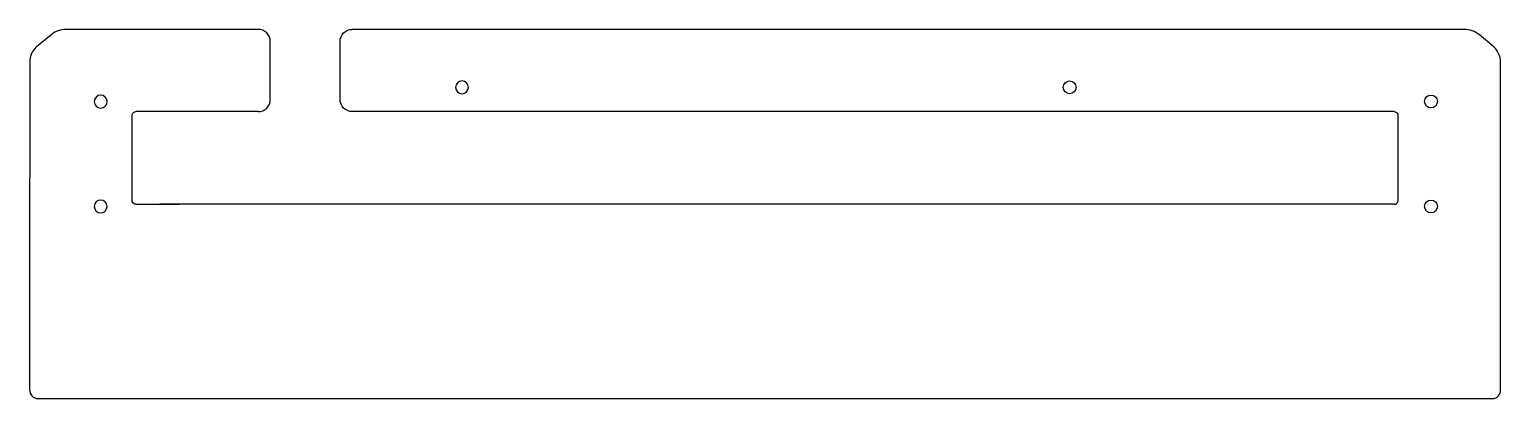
# Model space of a CAD drawing. Extents: x -78 to 280, y 99 to 189.
import ezdxf

# ---------------------------------------------------------------- set-up
doc = ezdxf.new("R2010")
doc.units = 0
doc.layers.add('Layer_1', color=7, linetype='CONTINUOUS')

msp = doc.modelspace()

# ---------------------------------------------------------------- linework, layer by layer
at = {"layer": 'Layer_1', "color": 6}
for p, q in [((-73.308409, 187.796892), (-76.778709, 184.929944)), ((-26.026162, 189.176991), (-69.535834, 189.176995)), ((-23.692482, 189.176509), (-26.026162, 189.176991)), ((-22.766863, 189.176509), (-23.692482, 189.176509)), ((1.007798, 189.174427), (0.082474, 189.174427)), ((3.143856, 189.175907), (1.007798, 189.174427)), ((270.861904, 189.175891), (3.143856, 189.175907)), ((278.068743, 184.939242), (274.592412, 187.811177)), ((-19.839984, 182.265105), (-19.839984, 186.250386)), ((-2.842669, 182.265105), (-2.842669, 186.249352)), ((-19.839984, 178.265113), (-19.839984, 182.265105)), ((-2.842669, 178.265113), (-2.842669, 182.265105)), ((-19.839984, 172.063949), (-19.839984, 178.265113)), ((-2.842669, 172.066015), (-2.842669, 178.265113)), ((28.414532, 175.049059), (28.414532, 175.049059)), ((173.244002, 175.049059), (173.244002, 175.049059)), ((-59.559475, 171.573483), (-59.559475, 171.573483)), ((-53.459514, 168.401085), (-53.442845, 168.460016)), ((-41.919012, 169.144616), (-52.548793, 169.144616)), ((-23.691598, 169.141812), (-41.919012, 169.144616)), ((-22.765981, 169.141812), (-23.691598, 169.141812)), ((1.008945, 169.13996), (0.083328, 169.13996)), ((243.235282, 169.140754), (1.008945, 169.13996)), ((253.865063, 169.140754), (243.235282, 169.140754)), ((261.218008, 171.60246), (261.218008, 171.60246)), ((-53.481474, 147.513113), (-53.481474, 168.186707)), ((254.79752, 147.539953), (254.79752, 168.261642)), ((-53.442792, 147.222912), (-53.442792, 147.222912)), ((254.746664, 147.231481), (254.746664, 147.231481)), ((-59.560665, 145.997205), (-59.560665, 145.997205)), ((-52.548793, 146.538314), (-41.919012, 146.538314)), ((253.852897, 146.540362), (-46.76395, 146.540362)), ((261.217133, 145.997205), (261.217133, 145.997205)), ((-76.4289, 99.158361), (277.8234, 99.165194))]:
    msp.add_line(p, q, dxfattribs=at)
for points in [[(-69.535834, 189.176995), (-70.899257, 189.176995), (-72.224855, 188.692058), (-73.308409, 187.796892)], [(-20.696995, 188.319399), (-21.245687, 188.868091), (-21.989985, 189.176383), (-22.765981, 189.176383)], [(-19.839984, 186.250386), (-19.839984, 187.026408), (-20.148302, 187.770707), (-20.696995, 188.319399)], [(-2.842669, 186.249352), (-2.842669, 187.025374), (-2.534351, 187.769672), (-1.985658, 188.318364)], [(-1.985658, 188.318364), (-1.436966, 188.867057), (-0.692668, 189.175349), (0.083328, 189.175349)], [(274.592412, 187.811177), (273.520941, 188.696362), (272.210123, 189.175892), (270.861904, 189.175891)], [(-76.778709, 184.929944), (-77.693614, 184.174104), (-78.433566, 182.551877), (-78.431937, 181.306598)], [(279.738169, 181.288363), (279.738085, 182.543103), (278.9906, 184.177658), (278.068743, 184.939242)], [(-78.431937, 181.306598), (-78.40032, 157.142524), (-78.49237, 125.463988), (-78.434463, 101.321493)], [(279.740275, 104.190565), (279.73978, 107.199455), (279.739306, 168.301794), (279.738169, 181.288363)], [(26.846904, 176.6167), (25.981082, 176.6167), (25.279249, 175.914891), (25.279249, 175.049059)], [(28.414532, 175.049059), (28.414532, 175.914891), (27.712699, 176.6167), (26.846904, 176.6167)], [(173.244002, 175.049059), (173.244002, 175.914891), (173.945835, 176.6167), (174.81163, 176.6167)], [(174.81163, 176.6167), (175.677451, 176.6167), (176.379284, 175.914891), (176.379284, 175.049059)], [(-61.127103, 173.141124), (-61.992924, 173.141124), (-62.694757, 172.439315), (-62.694757, 171.573483)], [(-59.559475, 171.573483), (-59.559475, 172.439315), (-60.261308, 173.141124), (-61.127103, 173.141124)], [(-20.696995, 169.994962), (-20.148302, 170.543655), (-19.839984, 171.287953), (-19.839984, 172.063949)], [(-1.985658, 169.997029), (-2.534351, 170.545721), (-2.842669, 171.290019), (-2.842669, 172.066015)], [(25.279249, 175.049059), (25.279249, 174.183227), (25.981082, 173.481418), (26.846904, 173.481418)], [(26.846904, 173.481418), (27.712699, 173.481418), (28.414532, 174.183227), (28.414532, 175.049059)], [(174.81163, 173.481418), (173.945835, 173.481418), (173.244002, 174.183227), (173.244002, 175.049059)], [(176.379284, 175.049059), (176.379284, 174.183227), (175.677451, 173.481418), (174.81163, 173.481418)], [(261.218008, 171.60246), (261.218008, 172.468292), (261.919841, 173.170101), (262.785636, 173.170101)], [(262.785636, 173.170101), (263.651458, 173.170101), (264.35329, 172.468292), (264.35329, 171.60246)], [(-62.694757, 171.573483), (-62.694757, 170.707651), (-61.992924, 170.005842), (-61.127103, 170.005842)], [(-61.127103, 170.005842), (-60.261308, 170.005842), (-59.559475, 170.707651), (-59.559475, 171.573483)], [(-53.481474, 168.186707), (-53.481474, 168.259547), (-53.474066, 168.331979), (-53.459514, 168.401085)], [(-53.442845, 168.460016), (-53.333757, 168.864016), (-52.967363, 169.144614), (-52.548845, 169.144614)], [(-22.765981, 169.137952), (-21.989985, 169.137952), (-21.245687, 169.44627), (-20.696995, 169.994962)], [(0.083328, 169.140018), (-0.692668, 169.140018), (-1.436966, 169.448337), (-1.985658, 169.997029)], [(253.852897, 169.140478), (254.271415, 169.140478), (254.637809, 168.85988), (254.746897, 168.45588)], [(254.79752, 168.261642), (254.79752, 168.334569), (254.780639, 168.407086), (254.747045, 168.476275)], [(262.785636, 170.034819), (261.919841, 170.034819), (261.218008, 170.736628), (261.218008, 171.60246)], [(264.35329, 171.60246), (264.35329, 170.736628), (263.651458, 170.034819), (262.785636, 170.034819)], [(-61.128293, 147.564846), (-61.994115, 147.564846), (-62.695947, 146.863037), (-62.695947, 145.997205)], [(-59.560665, 145.997205), (-59.560665, 146.863037), (-60.262498, 147.564846), (-61.128293, 147.564846)], [(-53.442792, 147.222912), (-53.476712, 147.324713), (-53.493989, 147.431411), (-53.493989, 147.538713)], [(-52.548793, 146.538314), (-52.96731, 146.538314), (-53.333704, 146.818912), (-53.442792, 147.222912)], [(253.853249, 146.541122), (254.271494, 146.541122), (254.637648, 146.824081), (254.746664, 147.231481)], [(254.746664, 147.231481), (254.780562, 147.334138), (254.797829, 147.441735), (254.797829, 147.549939)], [(261.217133, 145.997205), (261.217133, 146.863037), (261.918965, 147.564846), (262.78476, 147.564846)], [(262.78476, 147.564846), (263.650582, 147.564846), (264.352415, 146.863037), (264.352415, 145.997205)], [(-62.695947, 145.997205), (-62.695947, 145.131373), (-61.994115, 144.429564), (-61.128293, 144.429564)], [(-61.128293, 144.429564), (-60.262498, 144.429564), (-59.560665, 145.131373), (-59.560665, 145.997205)], [(262.78476, 144.429564), (261.918965, 144.429564), (261.217133, 145.131373), (261.217133, 145.997205)], [(264.352415, 145.997205), (264.352415, 145.131373), (263.650582, 144.429564), (262.78476, 144.429564)], [(279.74077, 101.239711), (279.740591, 102.207567), (279.740443, 103.191207), (279.740275, 104.190565)], [(-78.434463, 101.321493), (-78.431621, 100.126809), (-77.533417, 99.158338), (-76.4289, 99.158361)], [(277.8234, 99.165194), (278.882558, 99.165217), (279.74097, 100.094009), (279.74077, 101.239711)]]:
    msp.add_open_spline(points, degree=3, dxfattribs=at)

doc.saveas('drawing.dxf')
